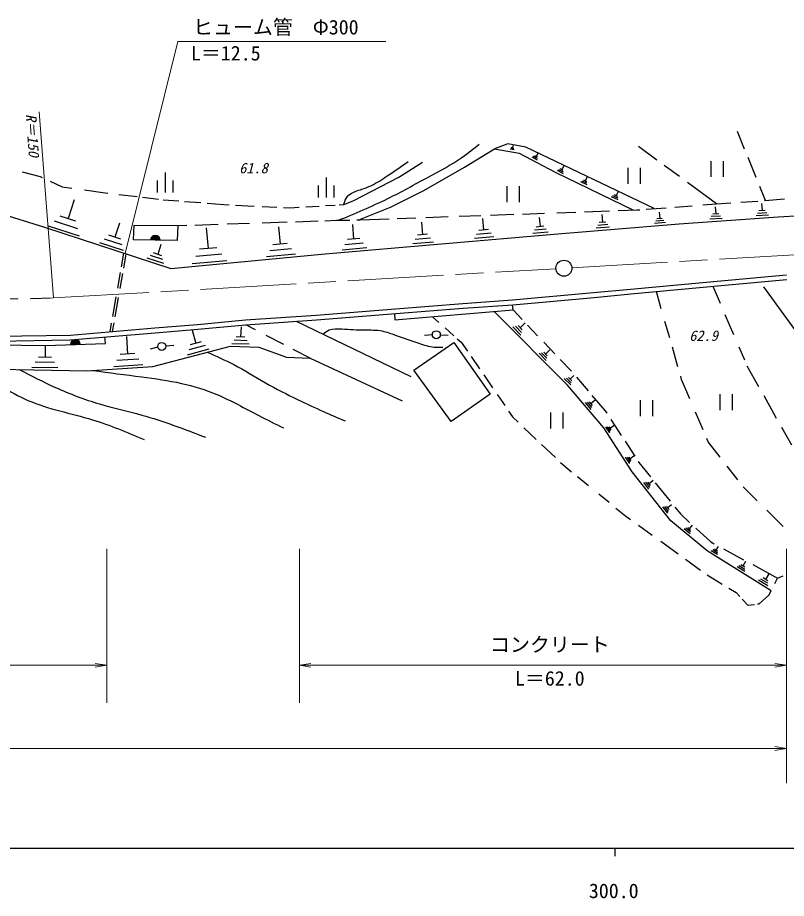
# Model space of a CAD drawing. Units: millimetres, scale not verified. Extents: x 40000 to 680000, y 20000 to 380000.
# Drawn here: x 293159 to 389474, y 198715 to 309069 of the extents above; entities that cross this region are included whole.
import ezdxf
from ezdxf.enums import TextEntityAlignment as Align

# ---------------------------------------------------------------- set-up
doc = ezdxf.new("R2010")
doc.units = ezdxf.units.MM
doc.header["$LTSCALE"] = 1000
doc.linetypes.add('CHAIN', pattern=[18.5, 12, -1.5, 3.5, -1.5])
for name, color, linetype, lineweight in [('M-BGD', 7, 'Continuous', 25), ('M-BGD-RSTR', 7, 'Continuous', 13), ('M-BMK', 2, 'CHAIN', 13), ('M-BMK-SRVR', 3, 'Continuous', 25), ('M-TTL-BAND', 7, 'Continuous', 25)]:
    doc.layers.add(name, color=color, linetype=linetype, lineweight=lineweight)
doc.styles.add('ＭＳ ゴシック', font='')
doc.styles.get('ＭＳ ゴシック').set_extended_font_data('MS Gothic')

# ---------------------------------------------------------------- blocks, each defined once
blk = doc.blocks.new('open_arrow')
at = {"color": 0, "linetype": 'Continuous', "lineweight": -2}
blk.add_lwpolyline([(7.5, 1.25), (0, 0), (7.5, -1.25)], dxfattribs=at)

msp = doc.modelspace()

# ---------------------------------------------------------------- linework, layer by layer
at = {"layer": 'M-BGD'}
for p, q in [((384240, 292597), (383353, 294788)), ((349167, 290322), (352920, 292648)), ((354571, 293249), (352920, 292648)), ((352920, 292648), (355997, 292085)), ((356823, 292836), (354571, 293249)), ((355370, 292509), (354870, 292599)), ((355330, 292619), (354950, 292689)), ((355280, 292729), (355030, 292779)), ((355210, 293049), (355160, 292759)), ((372923, 285135), (356823, 292836)), ((373263, 291213), (370959, 292900)), ((355997, 292085), (360501, 289721)), ((358300, 291219), (357630, 291569)), ((358290, 291399), (357790, 291659)), ((358280, 291569), (357940, 291749)), ((358320, 292059), (358110, 291659)), ((385686, 289023), (384670, 291535)), ((340929, 289090), (343897, 290965)), ((344064, 287394), (349167, 290322)), ((361560, 290469), (361320, 290009)), ((369635, 288260), (369635, 290260)), ((371135, 290260), (371135, 288260)), ((376090, 289143), (374159, 290557)), ((380038, 289101), (380038, 291101)), ((381538, 291101), (381538, 289101)), ((293740, 289732), (295996, 289161)), ((295996, 289161), (296228, 289052)), ((311642, 289669), (311642, 287169)), ((360501, 289721), (370336, 284954)), ((361540, 289509), (360780, 289909)), ((361530, 289709), (360960, 290009)), ((361510, 289909), (361130, 290109)), ((297239, 288579), (298731, 287879)), ((310642, 288669), (310642, 287169)), ((312642, 287169), (312642, 288669)), ((330818, 288039), (330818, 286539)), ((331818, 289039), (331818, 286539)), ((332818, 286539), (332818, 288039)), ((335208, 286122), (340929, 289090)), ((364510, 288109), (363740, 288479)), ((364490, 288309), (363910, 288589)), ((364470, 288509), (364080, 288699)), ((364500, 289069), (364280, 288609)), ((380738, 285739), (377074, 288422)), ((298731, 287879), (299952, 287705)), ((301545, 287477), (304115, 287110)), ((304115, 287110), (304463, 287069)), ((339860, 285330), (344064, 287394)), ((354503, 285948), (354503, 287948)), ((356003, 287948), (356003, 285948)), ((368400, 287279), (368160, 286769)), ((386847, 286155), (386130, 287926)), ((300250, 286229), (299490, 283879)), ((305824, 286909), (308155, 286635)), ((308796, 286559), (310806, 286323)), ((311380, 286255), (313370, 286099)), ((314078, 286043), (316108, 285884)), ((316898, 285821), (318986, 285657)), ((334028, 285657), (335208, 286122)), ((368410, 286219), (367560, 286629)), ((368390, 286439), (367750, 286749)), ((368370, 286659), (367940, 286869)), ((380664, 285734), (382534, 285861)), ((383746, 285943), (385886, 286089)), ((386725, 286146), (386783, 286150)), ((386783, 286150), (389236, 286360)), ((286889, 285811), (296535, 282801)), ((318986, 285657), (319654, 285623)), ((320445, 285582), (322783, 285461)), ((323793, 285409), (325653, 285314)), ((326489, 285270), (327276, 285230)), ((327276, 285230), (328414, 285302)), ((329262, 285356), (330932, 285461)), ((331735, 285512), (332923, 285587)), ((333460, 285621), (334028, 285657)), ((335922, 283738), (339860, 285330)), ((364192, 284736), (367298, 284846)), ((368396, 284885), (370776, 284969)), ((370776, 284969), (371121, 284996)), ((371914, 285057), (374429, 285252)), ((375491, 285334), (377660, 285502)), ((379007, 285606), (380664, 285734)), ((380550, 285369), (380620, 284469)), ((386800, 284909), (386030, 284859)), ((386350, 285799), (386420, 284889)), ((388434, 284106), (402087, 284922)), ((300460, 283559), (298510, 284199)), ((331629, 283622), (333123, 283672)), ((333123, 283672), (334798, 283711)), ((335642, 283731), (336032, 283740)), ((336032, 283740), (339697, 283870)), ((340716, 283906), (343055, 283989)), ((344291, 284032), (347112, 284132)), ((348475, 284180), (351191, 284276)), ((351410, 283899), (351540, 282459)), ((352389, 284319), (355332, 284423)), ((356429, 284462), (359168, 284559)), ((358510, 284029), (358610, 282879)), ((360734, 284614), (363098, 284698)), ((366350, 284419), (366440, 283429)), ((374120, 283659), (373120, 283569)), ((373930, 283909), (373260, 283849)), ((373530, 284679), (373600, 283879)), ((376032, 283236), (388434, 284106)), ((381410, 283919), (379900, 283809)), ((381200, 284209), (380070, 284129)), ((380990, 284489), (380240, 284439)), ((387220, 284329), (385690, 284219)), ((387010, 284619), (385860, 284539)), ((296535, 282801), (312345, 277652)), ((300930, 281679), (297020, 282959)), ((300700, 282619), (297770, 283579)), ((305920, 283329), (305340, 281559)), ((307685, 281229), (307778, 283072)), ((307778, 283072), (313213, 283005)), ((313213, 283005), (313146, 281136)), ((313213, 283005), (314379, 283044)), ((315355, 283077), (318289, 283175)), ((316790, 282729), (317030, 280139)), ((319393, 283212), (322218, 283307)), ((323812, 283360), (326920, 283464)), ((325830, 282859), (326040, 280699)), ((327981, 283500), (330808, 283594)), ((335100, 283159), (335260, 281319)), ((343750, 283419), (343890, 281869)), ((352140, 282509), (350930, 282399)), ((359370, 282559), (357920, 282429)), ((359090, 282919), (358130, 282829)), ((360856, 281985), (376032, 283236)), ((367320, 282819), (365650, 282689)), ((367090, 283139), (365840, 283039)), ((366850, 283459), (366020, 283389)), ((374310, 283399), (372970, 283289)), ((306080, 281309), (304600, 281799)), ((331710, 279465), (360856, 281985)), ((344900, 281429), (342960, 281269)), ((344530, 281919), (343240, 281809)), ((352820, 281599), (350410, 281389)), ((352480, 282059), (350670, 281899)), ((359640, 282189), (357710, 282019)), ((306440, 279889), (303480, 280849)), ((306260, 280599), (304040, 281329)), ((313146, 281136), (307685, 281229)), ((311110, 280649), (310710, 279409)), ((326940, 280779), (325130, 280609)), ((336470, 280799), (334160, 280599)), ((336030, 281379), (334490, 281249)), ((345270, 280939), (342680, 280719)), ((306172, 277863), (306471, 279565)), ((306447, 277694), (306759, 279471)), ((311350, 278749), (309800, 279249)), ((311220, 279239), (310190, 279579)), ((312345, 277652), (331710, 279465)), ((318740, 279429), (315490, 279119)), ((318110, 280239), (315950, 280039)), ((327970, 279419), (324360, 279079)), ((327460, 280099), (324750, 279849)), ((336900, 280219), (333830, 279949)), ((311470, 278249), (309410, 278919)), ((319360, 278609), (315030, 278199)), ((305698, 275158), (306045, 277138)), ((305997, 275124), (306329, 277016)), ((369935, 275037), (381727, 276132)), ((381727, 276132), (389477, 276848)), ((381783, 275535), (389532, 276251)), ((365328, 274607), (369935, 275037)), ((369990, 274440), (381783, 275535)), ((381202, 273255), (380281, 275395)), ((386625, 275357), (396335, 261890)), ((305081, 271633), (305509, 274078)), ((305376, 271579), (305799, 273993)), ((348941, 273260), (355171, 273690)), ((355171, 273690), (365328, 274607)), ((355219, 273092), (365383, 274009)), ((365383, 274009), (369990, 274440)), ((373805, 272597), (373193, 274737)), ((330578, 271800), (340496, 272586)), ((340496, 272586), (348941, 273260)), ((340544, 271988), (348986, 272662)), ((348986, 272662), (355219, 273092)), ((355227, 272437), (355154, 273088)), ((321690, 271186), (330578, 271800)), ((330623, 271201), (340544, 271988)), ((340395, 271976), (340402, 271189)), ((340402, 271189), (355227, 272437)), ((345151, 271589), (345942, 270885)), ((362062, 263012), (352857, 272237)), ((355227, 272437), (356375, 271230)), ((382903, 269307), (381809, 271846)), ((304744, 269711), (304933, 270788)), ((305053, 269738), (305246, 270839)), ((310332, 270192), (315680, 270615)), ((315680, 270615), (321690, 271186)), ((315732, 270017), (321739, 270588)), ((321739, 270588), (330623, 271201)), ((322945, 269962), (321739, 270588)), ((328052, 271024), (342423, 264118)), ((356300, 269629), (355530, 270409)), ((356380, 269959), (355860, 270479)), ((356740, 270839), (356120, 270219)), ((357038, 270533), (358303, 269203)), ((374851, 268942), (374262, 270999)), ((290530, 269137), (299775, 269284)), ((299775, 269284), (310332, 270192)), ((299805, 268685), (310381, 269594)), ((310381, 269594), (315732, 270017)), ((315030, 269889), (315470, 268249)), ((321150, 270339), (321100, 269039)), ((345120, 269309), (344120, 269239)), ((346120, 269319), (347120, 269289)), ((346714, 270198), (347823, 269210)), ((356220, 269289), (355190, 270329)), ((290520, 268536), (299805, 268685)), ((296644, 268001), (304154, 268257)), ((304154, 268257), (304087, 269053)), ((306790, 269099), (306930, 266909)), ((316150, 268429), (314780, 268069)), ((322150, 268139), (319990, 268209)), ((321900, 268579), (320280, 268639)), ((321640, 269019), (320560, 269059)), ((326492, 268120), (324311, 269253)), ((342790, 264911), (347816, 268373)), ((347816, 268373), (352362, 261887)), ((348247, 268833), (348732, 268400)), ((348732, 268400), (349511, 267275)), ((359072, 268395), (360444, 266952)), ((287895, 268087), (296644, 268001)), ((296621, 268001), (296590, 266519)), ((310730, 267769), (309760, 267539)), ((310092, 265340), (319817, 267920)), ((311720, 267929), (312710, 268029)), ((317120, 267519), (314390, 266789)), ((316640, 267979), (314590, 267429)), ((319817, 267920), (323390, 267788)), ((323390, 267788), (326831, 266531)), ((329808, 266399), (327693, 267497)), ((359450, 266409), (358790, 267079)), ((359520, 266699), (359080, 267139)), ((359830, 267449), (359300, 266919)), ((375893, 265302), (375187, 267769)), ((384271, 266130), (383569, 267758)), ((297400, 266499), (295780, 266529)), ((308350, 266269), (305610, 266089)), ((307840, 266969), (306020, 266849)), ((326831, 266531), (329808, 266399)), ((329808, 266399), (341320, 261040)), ((349978, 266599), (351045, 265055)), ((359380, 266119), (358500, 267009)), ((361142, 266218), (362494, 264796)), ((287464, 265075), (295205, 264943)), ((298190, 265179), (294940, 265249)), ((295205, 264943), (301821, 264811)), ((297800, 265839), (295360, 265889)), ((301821, 264811), (310092, 265340)), ((308850, 265559), (305200, 265329)), ((347461, 258447), (342790, 264911)), ((386025, 262828), (384578, 265416)), ((351550, 264326), (352675, 262698)), ((362450, 263039), (361650, 263849)), ((362520, 263299), (361910, 263909)), ((362580, 263559), (362170, 263969)), ((362860, 264249), (362380, 263769)), ((362494, 264796), (362509, 264779)), ((363169, 264011), (364622, 262318)), ((376346, 263718), (376230, 264125)), ((366604, 257658), (362062, 263012)), ((377382, 261301), (376346, 263718)), ((352362, 261887), (347461, 258447)), ((353251, 261865), (353502, 261502)), ((365120, 261739), (366766, 259821)), ((381194, 259887), (381194, 261887)), ((382694, 261887), (382694, 259887)), ((387908, 259460), (386677, 261662)), ((353502, 261502), (354189, 260480)), ((365010, 259989), (364300, 260839)), ((365090, 260239), (364560, 260879)), ((365170, 260489), (364810, 260909)), ((365500, 261129), (364990, 260699)), ((371211, 259151), (371211, 261151)), ((372711, 261151), (372711, 259151)), ((354674, 259757), (355154, 259043)), ((359967, 257575), (359967, 259575)), ((361467, 259575), (361467, 257575)), ((366766, 259821), (366973, 259503)), ((379041, 257430), (378100, 259627)), ((388253, 258853), (387908, 259460)), ((355154, 259043), (355860, 258374)), ((367484, 258717), (368787, 256713)), ((356599, 257673), (358124, 256228)), ((370173, 252142), (366604, 257658)), ((367350, 257049), (366860, 257809)), ((367450, 257239), (367080, 257809)), ((367540, 257429), (367290, 257809)), ((367870, 257919), (367420, 257619)), ((390161, 255499), (388897, 257720)), ((379681, 255936), (379512, 256332)), ((358806, 255582), (360544, 253935)), ((369261, 255983), (370471, 254122)), ((381170, 254017), (379681, 255936)), ((369840, 253199), (369330, 253989)), ((369940, 253399), (369550, 253999)), ((370030, 253599), (369770, 253999)), ((370380, 254109), (369900, 253799)), ((361191, 253322), (361465, 253062)), ((361465, 253062), (362564, 252165)), ((370898, 253465), (370984, 253332)), ((370984, 253332), (372455, 251512)), ((383387, 251159), (382053, 252879)), ((374986, 246032), (370173, 252142)), ((363295, 251568), (364676, 250441)), ((372260, 249969), (371600, 250819)), ((372350, 250209), (371850, 250849)), ((372430, 250449), (372100, 250869)), ((372770, 251059), (372270, 250659)), ((373044, 250784), (374900, 248488)), ((384075, 250272), (384062, 250289)), ((385823, 248534), (384075, 250272)), ((365970, 249385), (367251, 248339)), ((368127, 247624), (369378, 246604)), ((374620, 246989), (373990, 247779)), ((374700, 247209), (374230, 247809)), ((374780, 247429), (374470, 247829)), ((375100, 248009), (374630, 247629)), ((375508, 247735), (376230, 246843)), ((389070, 245305), (387011, 247353)), ((369378, 246604), (369939, 246197)), ((376230, 246843), (377340, 245828)), ((370947, 245468), (372642, 244241)), ((379528, 242246), (374986, 246032)), ((377420, 244399), (376670, 245019)), ((377450, 244629), (376890, 245099)), ((377480, 244849), (377110, 245169)), ((377670, 245459), (377300, 245009)), ((378126, 245109), (380015, 243382)), ((373729, 243455), (375914, 241874)), ((380015, 243382), (380430, 243157)), ((380940, 242809), (380650, 242339)), ((387572, 237253), (379528, 242246)), ((380840, 241789), (380060, 242269)), ((380840, 242009), (380260, 242369)), ((380840, 242219), (380450, 242459)), ((381609, 242516), (384119, 241152)), ((376843, 241202), (378703, 239856)), ((384370, 240929), (384010, 240349)), ((384250, 239669), (383290, 240269)), ((384250, 239939), (383530, 240389)), ((384250, 240199), (383770, 240499)), ((385255, 240534), (388367, 238843)), ((379533, 239256), (381438, 238087)), ((387130, 237879), (386000, 238579)), ((387130, 238189), (386280, 238719)), ((387130, 238499), (386560, 238859)), ((387270, 239359), (386850, 238679)), ((388038, 238185), (388367, 238843)), ((388367, 238843), (389088, 239125)), ((382258, 237583), (383166, 237026)), ((383166, 237026), (383629, 236537)), ((383953, 236195), (384652, 235458)), ((386055, 235623), (387294, 236696)), ((387294, 236696), (387567, 237243)), ((384652, 235458), (385496, 235557)), ((385875, 235602), (386055, 235623))]:
    msp.add_line(p, q, dxfattribs=at)
for centre in [(345618, 269343), (311218, 267877)]:
    msp.add_circle(centre, 500, dxfattribs=at)
for centre, radius, start, end in [((310416, 281182), 600, 359.01948, 179.01948), ((310416, 281182), 550, 359.01948, 179.01948), ((310416, 281182), 500, 359.01948, 179.01948), ((310416, 281182), 450, 359.01948, 179.01948), ((310416, 281182), 400, 359.01948, 179.01948), ((310416, 281182), 350, 359.01948, 179.01948), ((310416, 281182), 300, 359.01948, 179.01948), ((310416, 281182), 250, 359.01948, 179.01948), ((310416, 281182), 200, 359.01948, 179.01948), ((310416, 281182), 150, 359.01948, 179.01948), ((310416, 281182), 100, 359.01948, 179.01948), ((310416, 281182), 50, 359.01948, 179.01948), ((300399, 268129), 600, 1.95251, 181.95251), ((300399, 268129), 550, 1.95251, 181.95251), ((300399, 268129), 500, 1.95251, 181.95251), ((300399, 268129), 450, 1.95251, 181.95251), ((300399, 268129), 400, 1.95251, 181.95251), ((300399, 268129), 350, 1.95251, 181.95251), ((300399, 268129), 300, 1.95251, 181.95251), ((300399, 268129), 250, 1.95251, 181.95251), ((300399, 268129), 200, 1.95251, 181.95251), ((300399, 268129), 150, 1.95251, 181.95251), ((300399, 268129), 100, 1.95251, 181.95251), ((300399, 268129), 50, 1.95251, 181.95251)]:
    msp.add_arc(centre, radius, start, end, dxfattribs=at)
for points, knots in [([(333353, 283677), (335437, 284542), (337521, 285408), (339541, 286400), (341252, 287240), (342918, 288172), (344598, 289083), (346038, 289864), (347489, 290630), (348830, 291560), (349575, 292077), (350286, 292644), (350997, 293211)], [0, 0, 0, 0, 1, 1, 1, 2, 2, 2, 3, 3, 3, 4, 4, 4, 4]), ([(333993, 285655), (334123, 286014), (334253, 286373), (334479, 286644), (334859, 287099), (335509, 287305), (336114, 287511), (336594, 287675), (337045, 287839), (337482, 288045), (338170, 288369), (338823, 288796), (339466, 289229), (340347, 289822), (341208, 290426), (342068, 291030)], [0, 0, 0, 0, 1, 1, 1, 2, 2, 2, 3, 3, 3, 4, 4, 4, 5, 5, 5, 5]), ([(331409, 269411), (331658, 269618), (331908, 269824), (332189, 269944), (332660, 270143), (333220, 270100), (333763, 270063), (334753, 269997), (335682, 269951), (336640, 269944), (337374, 269938), (338125, 269954), (338843, 269809), (339401, 269695), (339939, 269484), (340476, 269284), (341451, 268922), (342424, 268596), (343413, 268265), (344043, 268055), (344679, 267843), (345332, 267786), (345693, 267754), (346059, 267770), (346426, 267786)], [0, 0, 0, 0, 1, 1, 1, 2, 2, 2, 3, 3, 3, 4, 4, 4, 5, 5, 5, 6, 6, 6, 7, 7, 7, 8, 8, 8, 8]), ([(316919, 267151), (318036, 266656), (319153, 266160), (320233, 265594), (321581, 264887), (322872, 264069), (324199, 263317), (325542, 262555), (326921, 261859), (328311, 261187), (329357, 260682), (330409, 260190), (331470, 259718), (332371, 259317), (333279, 258930), (334187, 258543)], [0, 0, 0, 0, 1, 1, 1, 2, 2, 2, 3, 3, 3, 4, 4, 4, 5, 5, 5, 5]), ([(286634, 265031), (287459, 264682), (288285, 264332), (289088, 263937), (289751, 263611), (290400, 263254), (291047, 262893), (292167, 262266), (293284, 261623), (294454, 261114), (297020, 259995), (299840, 259515), (302532, 258690), (304744, 258013), (306870, 257103), (308996, 256193)], [0, 0, 0, 0, 1, 1, 1, 2, 2, 2, 3, 3, 3, 4, 4, 4, 5, 5, 5, 5]), ([(293358, 264975), (294861, 264200), (296363, 263424), (297905, 262729), (299693, 261924), (301533, 261226), (303414, 260673), (305163, 260159), (306948, 259770), (308702, 259277), (311420, 258514), (314064, 257500), (316707, 256487)], [0, 0, 0, 0, 1, 1, 1, 2, 2, 2, 3, 3, 3, 4, 4, 4, 4]), ([(302587, 264860), (304625, 264590), (306662, 264320), (308702, 264051), (310375, 263831), (312049, 263613), (313696, 263243), (315200, 262906), (316681, 262443), (318103, 261848), (319920, 261087), (321640, 260112), (323391, 259204), (324412, 258675), (325444, 258168), (326475, 257662)], [0, 0, 0, 0, 1, 1, 1, 2, 2, 2, 3, 3, 3, 4, 4, 4, 5, 5, 5, 5])]:
    msp.add_open_spline(points, degree=3, knots=knots, dxfattribs=at)
at = {"layer": 'M-BGD-RSTR'}
for p, q in [((306644, 279508), (313252, 306056)), ((313252, 306056), (339280, 306056)), ((297644, 273978), (295879, 297247)), ((304330, 242526), (304330, 223208)), ((328461, 242526), (328461, 223208)), ((389470, 242526), (389470, 213138)), ((258890, 227922), (304330, 227922)), ((328461, 227922), (389470, 227922)), ((73734, 217499), (389470, 217499))]:
    msp.add_line(p, q, dxfattribs=at)
at = {"layer": 'M-BMK'}
for p, q in [((362610, 277726), (460426, 283416)), ((297606, 273945), (360594, 277609))]:
    msp.add_line(p, q, dxfattribs=at)
msp.add_open_spline([(262929, 276772), (263191, 276702), (263453, 276633), (263715, 276567), (265926, 276015), (268196, 275738), (270459, 275439), (272625, 275152), (274784, 274845), (276953, 274627), (279198, 274402), (281453, 274272), (283708, 274140), (286349, 273986), (288989, 273829), (291631, 273815), (293622, 273805), (295614, 273875), (297606, 273945)], degree=3, knots=[0, 0, 0, 0, 1, 1, 1, 2, 2, 2, 3, 3, 3, 4, 4, 4, 5, 5, 5, 6, 6, 6, 6], dxfattribs=at)
at = {"layer": 'M-BMK-SRVR'}
msp.add_circle((361601, 277670), 1000, dxfattribs=at)
at = {"layer": 'M-TTL-BAND'}
for p, q in [((40000, 205000), (579000, 205000)), ((368000, 205000), (368000, 204000))]:
    msp.add_line(p, q, dxfattribs=at)

# ---------------------------------------------------------------- block references
at = {"layer": 'M-BGD-RSTR', "xscale": 193, "yscale": 193, "rotation": 180}
for p in [(304330, 227922), (389470, 227922), (389470, 217499)]:
    msp.add_blockref('open_arrow', p, dxfattribs=at)
at = {"layer": 'M-BGD-RSTR', "xscale": 193, "yscale": 193}
msp.add_blockref('open_arrow', (328461, 227922), dxfattribs=at)

# ---------------------------------------------------------------- texts
at = {"layer": 'M-BGD', "style": 'ＭＳ ゴシック', "oblique": 15}
for s, p in [('61.8', (320912, 289161)), ('62.9', (377296, 268160))]:
    msp.add_text(s, height=1320, dxfattribs=at).set_placement(p, align=Align.BOTTOM_LEFT)
at = {"layer": 'M-BGD-RSTR', "style": 'ＭＳ ゴシック'}
for s, p in [('ヒューム管\u3000Φ300', (315137, 306406)), ('L＝12.5', (314872, 303148)), ('コンクリート', (352340, 229057)), ('L＝62.0', (355465, 224816))]:
    msp.add_text(s, height=1833, dxfattribs=at).set_placement(p, align=Align.BOTTOM_LEFT)
at = {"layer": 'M-BGD-RSTR', "style": 'ＭＳ ゴシック', "oblique": 15}
msp.add_text('R＝150', height=1320, rotation=274.11, dxfattribs=at).set_placement((293784, 296935), align=Align.BOTTOM_LEFT)
at = {"layer": 'M-TTL-BAND', "style": 'ＭＳ ゴシック'}
msp.add_text('300.0', height=1833, dxfattribs=at).set_placement((367844, 198195), align=Align.BOTTOM_CENTER)

doc.saveas('drawing.dxf')
